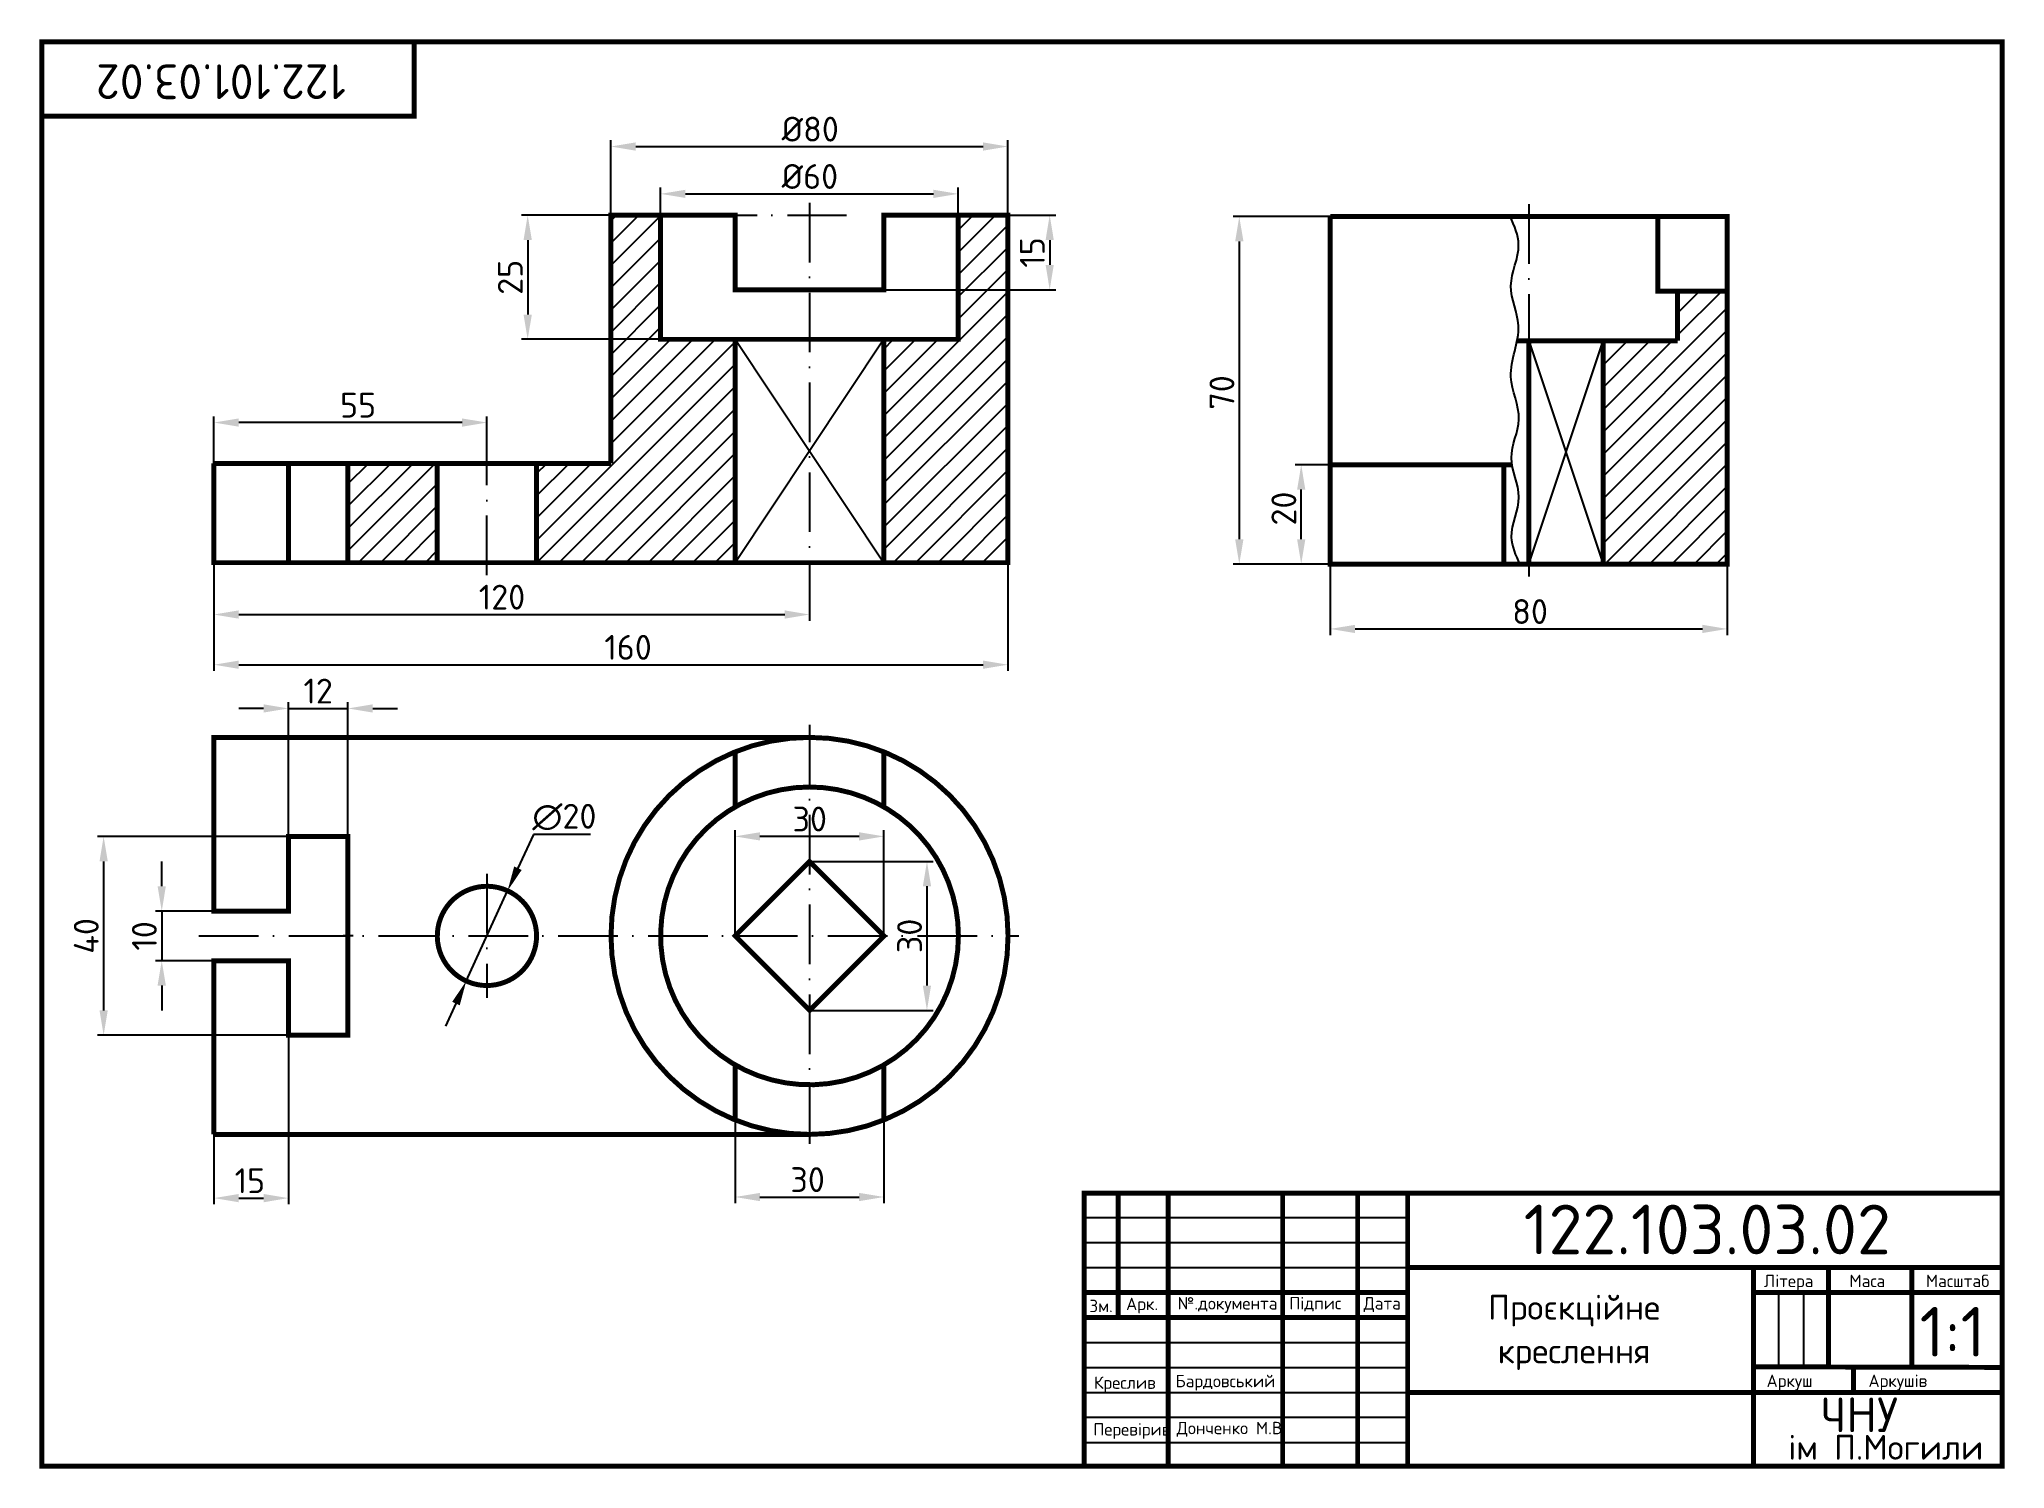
# Model space of a CAD drawing. Header units: millimetres. Extents: x 20 to 416, y 4 to 292.
import ezdxf
from ezdxf.enums import TextEntityAlignment as Align

# ---------------------------------------------------------------- set-up
doc = ezdxf.new("R2010")
doc.units = ezdxf.units.MM
doc.header["$PDMODE"] = 34
doc.header["$PDSIZE"] = -3
doc.linetypes.add('ACAD_ISO10W100', pattern=[18, 12, -3, 0, -3])
for name, color, linetype in [('Dim', 5, 'Continuous'), ('Kontur', 7, 'Continuous'), ('Osy', 1, 'ACAD_ISO10W100')]:
    doc.layers.add(name, color=color, linetype=linetype)
doc.styles.get("Standard").update_dxf_attribs({"font": 'isocpeur.ttf'})
doc.dimstyles.new('ESKD', dxfattribs={"dimtxt": 5, "dimasz": 5, "dimexe": 1.25, "dimexo": 0, "dimgap": 1, "dimtad": 1, "dimtoh": 1, "dimdec": 1, "dimtxsty": 'Standard', "dimcen": 2.5, "dimclrd": 256, "dimclre": 256, "dimclrt": 256, "dimadec": 0, "dimazin": 0, "dimtfac": 1, "dimtdec": 1, "dimtmove": 0, "dimatfit": 3, "dimfxl": 1, "dimarcsym": 0})

# ---------------------------------------------------------------- blocks, each defined once
blk = doc.blocks.new('*D1')
at = {"layer": 'Defpoints', "color": 0, "transparency": 16777216}
for p in [(54.69, 187.05), (174.69, 187.05), (174.69, 176.6)]:
    blk.add_point(p, dxfattribs=at)
at = {"layer": 'Dim', "lineweight": -2, "transparency": 16777216}
for p, q in [((54.69, 187.05), (54.69, 175.35)), ((174.69, 187.05), (174.69, 175.35)), ((59.69, 176.6), (169.69, 176.6))]:
    blk.add_line(p, q, dxfattribs=at)
at = {"layer": 'Dim', "transparency": 16777216}
for points in [[(59.69, 177.44), (59.69, 175.77), (54.69, 176.6)], [(169.69, 177.44), (169.69, 175.77), (174.69, 176.6)]]:
    blk.add_solid(points, dxfattribs=at)
at = {"layer": 'Dim', "transparency": 16777216, "insert": (112.73, 180.1), "char_height": 5, "attachment_point": 5}
blk.add_mtext('120', dxfattribs=at)
blk = doc.blocks.new('*D2')
at = {"layer": 'Defpoints', "color": 0, "transparency": 16777216}
for p in [(54.69, 116.85), (44.17, 106.85), (54.69, 106.85)]:
    blk.add_point(p, dxfattribs=at)
at = {"layer": 'Dim', "lineweight": -2, "transparency": 16777216}
for p, q in [((44.17, 121.85), (44.17, 126.85)), ((54.69, 116.85), (42.92, 116.85)), ((44.17, 116.85), (44.17, 106.85)), ((54.69, 106.85), (42.92, 106.85)), ((44.17, 101.85), (44.17, 96.85))]:
    blk.add_line(p, q, dxfattribs=at)
at = {"layer": 'Dim', "transparency": 16777216}
for points in [[(43.33, 121.85), (45, 121.85), (44.17, 116.85)], [(43.33, 101.85), (45, 101.85), (44.17, 106.85)]]:
    blk.add_solid(points, dxfattribs=at)
at = {"layer": 'Dim', "transparency": 16777216, "insert": (40.67, 111.85), "char_height": 5, "attachment_point": 5, "rotation": 90}
blk.add_mtext('10', dxfattribs=at)
blk = doc.blocks.new('*D3')
at = {"layer": 'Defpoints', "color": 0, "transparency": 16777216}
for p in [(75.69, 131.85), (32.46, 91.85), (75.69, 91.85)]:
    blk.add_point(p, dxfattribs=at)
at = {"layer": 'Dim', "lineweight": -2, "transparency": 16777216}
for p, q in [((75.69, 131.85), (31.21, 131.85)), ((32.46, 126.85), (32.46, 96.85)), ((75.69, 91.85), (31.21, 91.85))]:
    blk.add_line(p, q, dxfattribs=at)
at = {"layer": 'Dim', "transparency": 16777216}
for points in [[(31.63, 126.85), (33.3, 126.85), (32.46, 131.85)], [(31.63, 96.85), (33.3, 96.85), (32.46, 91.85)]]:
    blk.add_solid(points, dxfattribs=at)
at = {"layer": 'Dim', "transparency": 16777216, "insert": (28.96, 111.85), "char_height": 5, "attachment_point": 5, "rotation": 90}
blk.add_mtext('40', dxfattribs=at)
blk = doc.blocks.new('*D4')
at = {"layer": 'Defpoints', "color": 0, "transparency": 16777216}
for p in [(159.69, 131.9), (159.69, 111.85), (189.69, 111.85)]:
    blk.add_point(p, dxfattribs=at)
at = {"layer": 'Dim', "lineweight": -2, "transparency": 16777216}
for p, q in [((159.69, 111.85), (159.69, 133.15)), ((184.69, 131.9), (164.69, 131.9)), ((189.69, 111.85), (189.69, 133.15))]:
    blk.add_line(p, q, dxfattribs=at)
at = {"layer": 'Dim', "transparency": 16777216}
for points in [[(164.69, 132.73), (164.69, 131.07), (159.69, 131.9)], [(184.69, 132.73), (184.69, 131.07), (189.69, 131.9)]]:
    blk.add_solid(points, dxfattribs=at)
at = {"layer": 'Dim', "transparency": 16777216, "insert": (174.73, 135.4), "char_height": 5, "attachment_point": 5}
blk.add_mtext('30', dxfattribs=at)
blk = doc.blocks.new('*D5')
at = {"layer": 'Defpoints', "color": 0, "transparency": 16777216}
for p in [(174.69, 126.85), (174.69, 96.85), (198.35, 96.85)]:
    blk.add_point(p, dxfattribs=at)
at = {"layer": 'Dim', "lineweight": -2, "transparency": 16777216}
for p, q in [((174.69, 126.85), (199.6, 126.85)), ((198.35, 121.85), (198.35, 101.85)), ((174.69, 96.85), (199.6, 96.85))]:
    blk.add_line(p, q, dxfattribs=at)
at = {"layer": 'Dim', "transparency": 16777216}
for points in [[(197.52, 121.85), (199.18, 121.85), (198.35, 126.85)], [(197.52, 101.85), (199.18, 101.85), (198.35, 96.85)]]:
    blk.add_solid(points, dxfattribs=at)
at = {"layer": 'Dim', "transparency": 16777216, "insert": (194.85, 111.85), "char_height": 5, "attachment_point": 5, "rotation": 90}
blk.add_mtext('30', dxfattribs=at)
blk = doc.blocks.new('*D6')
at = {"layer": 'Defpoints', "color": 0, "transparency": 16777216}
for p in [(279.6, 186.77), (359.6, 186.77), (359.6, 173.7)]:
    blk.add_point(p, dxfattribs=at)
at = {"layer": 'Dim', "lineweight": -2, "transparency": 16777216}
for p, q in [((279.6, 186.77), (279.6, 172.45)), ((359.6, 186.77), (359.6, 172.45)), ((284.6, 173.7), (354.6, 173.7))]:
    blk.add_line(p, q, dxfattribs=at)
at = {"layer": 'Dim', "transparency": 16777216}
for points in [[(284.6, 174.53), (284.6, 172.87), (279.6, 173.7)], [(354.6, 174.53), (354.6, 172.87), (359.6, 173.7)]]:
    blk.add_solid(points, dxfattribs=at)
at = {"layer": 'Dim', "transparency": 16777216, "insert": (319.87, 177.2), "char_height": 5, "attachment_point": 5}
blk.add_mtext('80', dxfattribs=at)
blk = doc.blocks.new('*D7')
at = {"layer": 'Defpoints', "color": 0, "transparency": 16777216}
for p in [(54.69, 215.28), (54.69, 207.05), (109.69, 207.05)]:
    blk.add_point(p, dxfattribs=at)
at = {"layer": 'Dim', "lineweight": -2, "transparency": 16777216}
for p, q in [((54.69, 207.05), (54.69, 216.53)), ((104.69, 215.28), (59.69, 215.28)), ((109.69, 207.05), (109.69, 216.53))]:
    blk.add_line(p, q, dxfattribs=at)
at = {"layer": 'Dim', "transparency": 16777216}
for points in [[(59.69, 216.11), (59.69, 214.45), (54.69, 215.28)], [(104.69, 216.11), (104.69, 214.45), (109.69, 215.28)]]:
    blk.add_solid(points, dxfattribs=at)
at = {"layer": 'Dim', "transparency": 16777216, "insert": (83.73, 218.78), "char_height": 5, "attachment_point": 5}
blk.add_mtext('55', dxfattribs=at)
blk = doc.blocks.new('*D8')
at = {"layer": 'Defpoints', "color": 0, "transparency": 16777216}
for p in [(144.69, 257.05), (117.9, 232.05), (144.69, 232.05)]:
    blk.add_point(p, dxfattribs=at)
at = {"layer": 'Dim', "lineweight": -2, "transparency": 16777216}
for p, q in [((144.69, 257.05), (116.65, 257.05)), ((117.9, 252.05), (117.9, 237.05)), ((144.69, 232.05), (116.65, 232.05))]:
    blk.add_line(p, q, dxfattribs=at)
at = {"layer": 'Dim', "transparency": 16777216}
for points in [[(117.07, 252.05), (118.74, 252.05), (117.9, 257.05)], [(117.07, 237.05), (118.74, 237.05), (117.9, 232.05)]]:
    blk.add_solid(points, dxfattribs=at)
at = {"layer": 'Dim', "transparency": 16777216, "insert": (114.4, 244.55), "char_height": 5, "attachment_point": 5, "rotation": 90}
blk.add_mtext('25', dxfattribs=at)
blk = doc.blocks.new('*D9')
at = {"layer": 'Defpoints', "color": 0, "transparency": 16777216}
for p in [(189.69, 257.05), (189.69, 242.05), (223.08, 242.05)]:
    blk.add_point(p, dxfattribs=at)
at = {"layer": 'Dim', "lineweight": -2, "transparency": 16777216}
for p, q in [((189.69, 257.05), (224.33, 257.05)), ((223.08, 252.05), (223.08, 247.05)), ((189.69, 242.05), (224.33, 242.05))]:
    blk.add_line(p, q, dxfattribs=at)
at = {"layer": 'Dim', "transparency": 16777216}
for points in [[(222.25, 252.05), (223.91, 252.05), (223.08, 257.05)], [(222.25, 247.05), (223.91, 247.05), (223.08, 242.05)]]:
    blk.add_solid(points, dxfattribs=at)
at = {"layer": 'Dim', "transparency": 16777216, "insert": (219.58, 249.55), "char_height": 5, "attachment_point": 5, "rotation": 90}
blk.add_mtext('15', dxfattribs=at)
blk = doc.blocks.new('*D10')
at = {"layer": 'Defpoints', "color": 0, "transparency": 16777216}
for p in [(279.6, 256.77), (261.28, 186.77), (279.6, 186.77)]:
    blk.add_point(p, dxfattribs=at)
at = {"layer": 'Dim', "lineweight": -2, "transparency": 16777216}
for p, q in [((279.6, 256.77), (260.03, 256.77)), ((261.28, 251.77), (261.28, 191.77)), ((279.6, 186.77), (260.03, 186.77))]:
    blk.add_line(p, q, dxfattribs=at)
at = {"layer": 'Dim', "transparency": 16777216}
for points in [[(260.45, 251.77), (262.12, 251.77), (261.28, 256.77)], [(260.45, 191.77), (262.12, 191.77), (261.28, 186.77)]]:
    blk.add_solid(points, dxfattribs=at)
at = {"layer": 'Dim', "transparency": 16777216, "insert": (257.78, 221.35), "char_height": 5, "attachment_point": 5, "rotation": 90}
blk.add_mtext('70', dxfattribs=at)
blk = doc.blocks.new('*D13')
at = {"layer": 'Defpoints', "color": 0, "transparency": 16777216}
for p in [(81.69, 157.68), (69.69, 131.85), (81.69, 131.85)]:
    blk.add_point(p, dxfattribs=at)
at = {"layer": 'Dim', "lineweight": -2, "transparency": 16777216}
for p, q in [((69.69, 131.85), (69.69, 158.93)), ((81.69, 131.85), (81.69, 158.93)), ((64.69, 157.68), (59.69, 157.68)), ((69.69, 157.68), (81.69, 157.68)), ((86.69, 157.68), (91.69, 157.68))]:
    blk.add_line(p, q, dxfattribs=at)
at = {"layer": 'Dim', "transparency": 16777216}
for points in [[(64.69, 158.51), (64.69, 156.85), (69.69, 157.68)], [(86.69, 158.51), (86.69, 156.85), (81.69, 157.68)]]:
    blk.add_solid(points, dxfattribs=at)
at = {"layer": 'Dim', "transparency": 16777216, "insert": (75.69, 161.18), "char_height": 5, "attachment_point": 5}
blk.add_mtext('12', dxfattribs=at)
blk = doc.blocks.new('*D14')
at = {"layer": 'Defpoints', "color": 0, "transparency": 16777216}
for p in [(113.85, 120.94), (105.53, 102.76)]:
    blk.add_point(p, dxfattribs=at)
at = {"layer": 'Dim', "lineweight": -2, "transparency": 16777216}
for p, q in [((119.04, 132.29), (115.93, 125.49)), ((130.54, 132.29), (119.04, 132.29)), ((105.53, 102.76), (113.85, 120.94)), ((103.45, 98.21), (101.37, 93.66))]:
    blk.add_line(p, q, dxfattribs=at)
at = {"layer": 'Dim', "transparency": 16777216}
for points in [[(115.18, 125.84), (116.69, 125.14), (113.85, 120.94)], [(102.69, 98.56), (104.21, 97.86), (105.53, 102.76)]]:
    blk.add_solid(points, dxfattribs=at)
at = {"layer": 'Dim', "transparency": 16777216, "insert": (125.29, 135.79), "char_height": 5, "attachment_point": 5}
blk.add_mtext('∅20', dxfattribs=at)
blk = doc.blocks.new('*D15')
at = {"layer": 'Defpoints', "color": 0, "transparency": 16777216}
for p in [(69.69, 91.85), (54.69, 71.85), (69.69, 59.02)]:
    blk.add_point(p, dxfattribs=at)
at = {"layer": 'Dim', "lineweight": -2, "transparency": 16777216}
for p, q in [((69.69, 91.85), (69.69, 57.77)), ((54.69, 71.85), (54.69, 57.77)), ((59.69, 59.02), (64.69, 59.02))]:
    blk.add_line(p, q, dxfattribs=at)
at = {"layer": 'Dim', "transparency": 16777216}
for points in [[(59.69, 59.85), (59.69, 58.18), (54.69, 59.02)], [(64.69, 59.85), (64.69, 58.18), (69.69, 59.02)]]:
    blk.add_solid(points, dxfattribs=at)
at = {"layer": 'Dim', "transparency": 16777216, "insert": (61.93, 62.52), "char_height": 5, "attachment_point": 5}
blk.add_mtext('15', dxfattribs=at)
blk = doc.blocks.new('*D16')
at = {"layer": 'Defpoints', "color": 0, "transparency": 16777216}
for p in [(54.69, 187.05), (214.66, 187.05), (214.66, 166.49)]:
    blk.add_point(p, dxfattribs=at)
at = {"layer": 'Dim', "lineweight": -2, "transparency": 16777216}
for p, q in [((54.69, 187.05), (54.69, 165.24)), ((214.66, 187.05), (214.66, 165.24)), ((59.69, 166.49), (209.66, 166.49))]:
    blk.add_line(p, q, dxfattribs=at)
at = {"layer": 'Dim', "transparency": 16777216}
for points in [[(59.69, 167.32), (59.69, 165.66), (54.69, 166.49)], [(209.66, 167.32), (209.66, 165.66), (214.66, 166.49)]]:
    blk.add_solid(points, dxfattribs=at)
at = {"layer": 'Dim', "transparency": 16777216, "insert": (138.13, 169.99), "char_height": 5, "attachment_point": 5}
blk.add_mtext('160', dxfattribs=at)
blk = doc.blocks.new('*D17')
at = {"layer": 'Defpoints', "color": 0, "transparency": 16777216}
for p in [(214.66, 270.9), (134.66, 257.05), (214.66, 257.05)]:
    blk.add_point(p, dxfattribs=at)
at = {"layer": 'Dim', "lineweight": -2, "transparency": 16777216}
for p, q in [((134.66, 257.05), (134.66, 272.15)), ((139.66, 270.9), (209.66, 270.9)), ((214.66, 257.05), (214.66, 272.15))]:
    blk.add_line(p, q, dxfattribs=at)
at = {"layer": 'Dim', "transparency": 16777216}
for points in [[(139.66, 271.73), (139.66, 270.06), (134.66, 270.9)], [(209.66, 271.73), (209.66, 270.06), (214.66, 270.9)]]:
    blk.add_solid(points, dxfattribs=at)
at = {"layer": 'Dim', "transparency": 16777216, "insert": (174.83, 274.4), "char_height": 5, "attachment_point": 5}
blk.add_mtext('%%C80', dxfattribs=at)
blk = doc.blocks.new('*D18')
at = {"layer": 'Defpoints', "color": 0, "transparency": 16777216}
for p in [(204.66, 261.36), (144.69, 257.05), (204.66, 257.05)]:
    blk.add_point(p, dxfattribs=at)
at = {"layer": 'Dim', "lineweight": -2, "transparency": 16777216}
for p, q in [((144.69, 257.05), (144.69, 262.61)), ((149.69, 261.36), (199.66, 261.36)), ((204.66, 257.05), (204.66, 262.61))]:
    blk.add_line(p, q, dxfattribs=at)
at = {"layer": 'Dim', "transparency": 16777216}
for points in [[(149.69, 262.19), (149.69, 260.53), (144.69, 261.36)], [(199.66, 262.19), (199.66, 260.53), (204.66, 261.36)]]:
    blk.add_solid(points, dxfattribs=at)
at = {"layer": 'Dim', "transparency": 16777216, "insert": (174.76, 264.86), "char_height": 5, "attachment_point": 5}
blk.add_mtext('%%C60', dxfattribs=at)
blk = doc.blocks.new('*D19')
at = {"layer": 'Defpoints', "color": 0, "transparency": 16777216}
for p in [(159.69, 74.77), (189.69, 74.77), (189.69, 59.24)]:
    blk.add_point(p, dxfattribs=at)
at = {"layer": 'Dim', "lineweight": -2, "transparency": 16777216}
for p, q in [((159.69, 74.77), (159.69, 57.99)), ((189.69, 74.77), (189.69, 57.99)), ((164.69, 59.24), (184.69, 59.24))]:
    blk.add_line(p, q, dxfattribs=at)
at = {"layer": 'Dim', "transparency": 16777216}
for points in [[(164.69, 60.07), (164.69, 58.41), (159.69, 59.24)], [(184.69, 60.07), (184.69, 58.41), (189.69, 59.24)]]:
    blk.add_solid(points, dxfattribs=at)
at = {"layer": 'Dim', "transparency": 16777216, "insert": (174.31, 62.74), "char_height": 5, "attachment_point": 5}
blk.add_mtext('30', dxfattribs=at)
blk = doc.blocks.new('*D21')
at = {"layer": 'Defpoints', "color": 0, "transparency": 16777216}
for p in [(273.76, 206.77), (279.6, 206.77), (279.6, 186.77)]:
    blk.add_point(p, dxfattribs=at)
at = {"layer": 'Dim', "lineweight": -2, "transparency": 16777216}
for p, q in [((279.6, 206.77), (272.51, 206.77)), ((273.76, 191.77), (273.76, 201.77)), ((279.6, 186.77), (272.51, 186.77))]:
    blk.add_line(p, q, dxfattribs=at)
at = {"layer": 'Dim', "transparency": 16777216}
for points in [[(272.93, 201.77), (274.59, 201.77), (273.76, 206.77)], [(272.93, 191.77), (274.59, 191.77), (273.76, 186.77)]]:
    blk.add_solid(points, dxfattribs=at)
at = {"layer": 'Dim', "transparency": 16777216, "insert": (270.26, 197.95), "char_height": 5, "attachment_point": 5, "rotation": 90}
blk.add_mtext('20', dxfattribs=at)

msp = doc.modelspace()

# ---------------------------------------------------------------- hatches: boundary and pattern name
at = {"layer": 'Kontur'}
h = msp.add_hatch(dxfattribs=at)
h.set_pattern_fill('ANSI31', color=256)
h.paths.add_polyline_path([(159.69, 232.05), (144.69, 232.05), (144.69, 257.05), (134.66, 257.05), (134.66, 207.05), (119.69, 207.05), (119.69, 187.05), (159.69, 187.05)])
h.paths.add_polyline_path([(214.66, 242.05), (214.66, 257.05), (204.66, 257.05), (204.66, 232.05), (189.69, 232.05), (189.69, 187.05), (214.66, 187.05)])
h = msp.add_hatch(dxfattribs=at)
h.set_pattern_fill('ANSI31', color=256)
h.paths.add_polyline_path([(359.6, 241.77), (349.6, 241.77), (349.6, 231.77), (334.6, 231.77), (334.6, 186.77), (359.6, 186.77)])
h = msp.add_hatch(dxfattribs=at)
h.set_pattern_fill('ANSI31', color=256)
h.paths.add_polyline_path([(99.69, 207.05), (81.69, 207.05), (81.69, 187.05), (99.69, 187.05)])

# ---------------------------------------------------------------- linework, layer by layer
for p, q in [((159.69, 232.05), (189.69, 187.05)), ((189.69, 232.05), (159.69, 187.05)), ((319.6, 231.77), (334.6, 186.77)), ((319.6, 186.77), (334.6, 231.77)), ((236.86, 60), (236.86, 34.98)), ((246.94, 60), (246.94, 5)), ((270.02, 60), (270.02, 5)), ((285.13, 60), (285.13, 5)), ((295.21, 60), (295.21, 5)), ((230, 55.12), (295.21, 55.12)), ((230, 50.09), (295.21, 50.09)), ((230, 45.05), (295.21, 45.05)), ((415, 45.05), (295.21, 45.05)), ((364.88, 45.05), (364.88, 5)), ((379.99, 45.05), (379.99, 24.91)), ((396.78, 45.05), (396.78, 24.91)), ((230, 40.02), (295.21, 40.02)), ((415, 40.02), (364.88, 40.02)), ((369.92, 40.02), (369.92, 24.91)), ((374.96, 40.02), (374.96, 24.91)), ((230, 34.98), (295.21, 34.98)), ((230, 29.95), (295.21, 29.95)), ((230, 24.91), (295.21, 24.91)), ((415, 24.91), (364.88, 24.91)), ((385.03, 19.88), (385.03, 24.91)), ((396.78, 24.91), (396.78, 24.91)), ((230, 19.88), (295.21, 19.88)), ((415, 19.88), (295.21, 19.88)), ((230, 14.85), (295.21, 14.85)), ((230, 9.81), (295.21, 9.81))]:
    msp.add_line(p, q, dxfattribs=at)
at = {"layer": 'Kontur', "const_width": 1}
for points in [[(20, 5), (415, 5), (415, 292), (20, 292)], [(20, 277), (95, 277), (95, 292), (20, 292)]]:
    msp.add_lwpolyline(points, close=True, dxfattribs=at)
for points in [[(134.66, 257.05), (134.66, 207.05)], [(214.66, 227.05), (214.66, 257.05), (189.69, 257.05), (189.69, 242.05), (159.69, 242.05), (159.69, 257.05), (134.66, 257.05), (134.66, 242.05)], [(134.66, 257.05), (144.69, 257.05), (144.69, 232.05), (159.69, 232.05), (189.69, 232.05)], [(214.66, 257.05), (204.66, 257.05), (204.66, 232.05), (189.69, 232.05)], [(279.6, 256.77), (279.6, 186.77), (314.6, 186.77), (314.6, 206.77), (279.6, 206.77)], [(324.6, 186.77), (359.6, 186.77), (359.6, 256.77), (279.6, 256.77)], [(319.6, 256.77), (345.6, 256.77)], [(359.6, 256.77), (333.6, 256.77)], [(359.6, 256.77), (345.6, 256.77)], [(359.6, 256.77), (345.6, 256.77), (345.6, 241.77), (359.6, 241.77)], [(359.6, 256.77), (359.6, 241.77)], [(214.66, 242.05), (214.66, 187.05), (174.69, 187.05)], [(359.6, 241.77), (349.6, 241.77), (349.6, 231.77)], [(159.69, 232.05), (189.69, 232.05)], [(159.69, 232.05), (159.69, 187.05)], [(189.69, 232.05), (189.69, 187.05)], [(319.6, 231.77), (317.33, 231.77)], [(349.6, 231.77), (334.6, 231.77), (319.6, 231.77)], [(319.6, 231.77), (319.6, 186.77)], [(334.6, 231.77), (334.6, 186.77)], [(54.69, 207.05), (54.69, 187.05), (174.63, 187.05)], [(54.69, 207.05), (134.66, 207.05)], [(54.69, 207.05), (69.69, 207.05), (69.69, 187.05)], [(69.69, 207.05), (81.69, 207.05), (81.69, 187.05)], [(99.69, 207.05), (99.69, 187.05), (119.69, 187.05), (119.69, 207.05)], [(314.6, 206.77), (316.24, 206.77)], [(279.6, 186.77), (317.84, 186.77)], [(314.6, 186.77), (294.6, 186.77)], [(314.6, 186.77), (319.6, 186.77)], [(324.6, 186.77), (319.6, 186.77)], [(324.6, 186.77), (344.6, 186.77)], [(159.69, 148.93), (159.69, 137.83)], [(189.69, 148.93), (189.69, 137.83)], [(189.69, 111.85), (174.69, 126.85), (159.69, 111.85), (174.69, 96.85), (189.69, 111.85)], [(159.69, 74.77), (159.69, 85.87)], [(189.69, 74.77), (189.69, 85.87)], [(174.69, 71.85), (54.69, 71.85)], [(415, 5), (415, 60), (230, 60), (230, 5)], [(236.86, 34.98), (236.86, 60)], [(246.94, 5), (246.94, 60)], [(270.02, 5), (270.02, 60)], [(285.13, 5), (285.13, 60)], [(295.21, 5), (295.21, 60)], [(295.21, 45.05), (415, 45.05)], [(364.88, 5), (364.88, 45.05)], [(379.99, 24.91), (379.99, 45.05)], [(396.78, 24.95), (396.78, 45.05)], [(230, 40.02), (295.21, 40.02)], [(415, 40.02), (364.88, 40.02)], [(230, 34.98), (295.21, 34.98)], [(364.88, 25.03), (415, 24.91)], [(385.03, 19.88), (385.03, 24.91)], [(295.21, 19.88), (415, 19.88)]]:
    msp.add_lwpolyline(points, dxfattribs=at)
for points in [[(174.63, 187.05, 0.000366), (174.69, 187.05, 0.000366)], [(54.69, 71.85), (54.69, 106.85), (69.69, 106.85), (69.69, 91.85), (81.69, 91.85), (81.69, 131.85), (69.69, 131.85), (69.69, 116.85), (54.69, 116.85), (54.69, 151.85), (174.69, 151.85, -1), (174.69, 71.85, -1), (174.69, 151.85, -1.030178)], [(174.69, 141.85, 2.414214), (204.69, 111.85, 0.414214), (174.69, 141.85, 2.182364)], [(109.69, 101.85, -2.414214), (119.69, 111.85, -0.414214), (109.69, 101.85, -0.567274)]]:
    msp.add_lwpolyline(points, format="xyb", dxfattribs=at)
at = {"layer": 'Kontur', "end_tangent": (1, 0)}
msp.add_spline([(317.84, 186.77), (316.16, 192.17), (317.62, 200.28), (316.11, 208.16), (317.62, 215.92), (316.02, 224.49), (317.53, 234.82), (316.02, 242.81), (317.57, 251.12), (315.89, 256.77)], degree=3, dxfattribs=at)
at = {"layer": 'Osy'}
for p, q in [((174.66, 259.55), (174.69, 184.55)), ((319.6, 259.27), (319.6, 184.27)), ((152.12, 257.05), (182.12, 257.05)), ((152.12, 257.05), (182.12, 257.05)), ((109.69, 184.55), (109.69, 209.55)), ((174.69, 154.35), (174.69, 69.35)), ((109.69, 124.35), (109.69, 99.35)), ((51.67, 111.85), (216.89, 111.85)), ((82.74, 111.85), (80.74, 111.85))]:
    msp.add_line(p, q, dxfattribs=at)

# ---------------------------------------------------------------- texts
at = {"layer": 'Kontur'}
msp.add_text('122.101.03.02', height=7, rotation=180, dxfattribs=at).set_placement((81.3, 287.46))
for s, height, p in [('122.103.03.02', 10, (318.58, 47.7)), ('Зм.', 2.5, (231.08, 36.04)), ('Арк.', 2.5, (238.47, 36.45)), ('№.документа', 2.5, (248.85, 36.57)), ('Підпис', 2.5, (271.36, 36.6)), ('Дата', 2.5, (286.32, 36.57)), ('1:1', 10, (398.36, 27.09)), ('Креслив', 2.5, (232, 20.59)), ('Бардовський', 2.5, (248.42, 20.91)), ('Аркушів', 2.5, (388.05, 20.96)), ('ЧНУ', 7, (378.44, 11.86)), ('Перевірив', 2.5, (231.87, 11.18)), ('Донченко М.В.', 2.5, (248.67, 11.44)), ('ім П.Могили', 5, (371.9, 6.31))]:
    msp.add_text(s, height=height, dxfattribs=at).set_placement(p)
for s, height, p in [('Літера', 2.5, (371.97, 41.08)), ('Маса', 2.5, (387.83, 41.08)), ('Масштаб', 2.5, (406.01, 41.08)), ('Проєкційне', 5, (328.75, 34.52)), ('креслення', 5, (328.75, 25.73)), ('Аркуш', 2.5, (372.17, 20.96))]:
    msp.add_text(s, height=height, dxfattribs=at).set_placement(p, align=Align.CENTER)

# ---------------------------------------------------------------- dimensions: what is measured, and where the dimension line sits
at = {"layer": 'Dim'}
for base, p1, p2, picture, middle in [((214.66, 270.9), (134.66, 257.05), (214.66, 257.05), '*D17', (174.83, 270.9)), ((204.66, 261.36), (144.69, 257.05), (204.66, 257.05), '*D18', (174.76, 261.36))]:
    dim = msp.add_linear_dim(base=base, p1=p1, p2=p2, text='%%C<>', dimstyle='ESKD', dxfattribs=at)
    dim.commit()
    dim.dimension.update_dxf_attribs({"geometry": picture, "text_midpoint": middle, "dimtype": 160})
for base, p1, p2, angle, picture, middle in [((117.9, 232.05), (144.69, 257.05), (144.69, 232.05), 90, '*D8', (117.9, 244.55)), ((261.28, 186.77), (279.6, 256.77), (279.6, 186.77), 90, '*D10', (261.28, 221.35)), ((273.76, 206.77), (279.6, 186.77), (279.6, 206.77), 90, '*D21', (273.76, 197.95)), ((32.46, 91.85), (75.69, 131.85), (75.69, 91.85), 270, '*D3', (32.46, 111.85)), ((198.35, 96.85), (174.69, 126.85), (174.69, 96.85), 270, '*D5', (198.35, 111.85))]:
    dim = msp.add_linear_dim(base=base, p1=p1, p2=p2, angle=angle, dimstyle='ESKD', dxfattribs=at)
    dim.commit()
    dim.dimension.update_dxf_attribs({"geometry": picture, "text_midpoint": middle, "dimtype": 160})
for base, p1, p2, angle, picture, middle in [((223.08, 242.05), (189.69, 257.05), (189.69, 242.05), 90, '*D9', (223.08, 249.55)), ((44.17, 106.85), (54.69, 116.85), (54.69, 106.85), 270, '*D2', (44.17, 111.85))]:
    dim = msp.add_linear_dim(base=base, p1=p1, p2=p2, angle=angle, dimstyle='ESKD', override={"dimtad": 3}, dxfattribs=at)
    dim.commit()
    dim.dimension.update_dxf_attribs({"geometry": picture, "text_midpoint": middle, "dimtype": 160})
for base, p1, p2, picture, middle in [((54.69, 215.28), (109.69, 207.05), (54.69, 207.05), '*D7', (83.73, 215.28)), ((174.69, 176.6), (54.69, 187.05), (174.69, 187.05), '*D1', (112.73, 176.6)), ((214.66, 166.49), (54.69, 187.05), (214.66, 187.05), '*D16', (138.13, 166.49)), ((359.6, 173.7), (279.6, 186.77), (359.6, 186.77), '*D6', (319.87, 173.7)), ((159.69, 131.9), (189.69, 111.85), (159.69, 111.85), '*D4', (174.73, 131.9)), ((69.69, 59.02), (54.69, 71.85), (69.69, 91.85), '*D15', (61.93, 59.02)), ((189.69, 59.24), (159.69, 74.77), (189.69, 74.77), '*D19', (174.31, 59.24))]:
    dim = msp.add_linear_dim(base=base, p1=p1, p2=p2, dimstyle='ESKD', dxfattribs=at)
    dim.commit()
    dim.dimension.update_dxf_attribs({"geometry": picture, "text_midpoint": middle, "dimtype": 160})
dim = msp.add_linear_dim(base=(81.69, 157.68), p1=(69.69, 131.85), p2=(81.69, 131.85), dimstyle='ESKD', dxfattribs=at)
dim.commit()
dim.dimension.update_dxf_attribs({"geometry": '*D13', "text_midpoint": (75.69, 161.18)})
dim = msp.add_diameter_dim_2p(p1=(105.53, 102.76), p2=(113.85, 120.94), dimstyle='ESKD', dxfattribs=at)
dim.commit()
dim.dimension.update_dxf_attribs({"geometry": '*D14', "text_midpoint": (125.29, 132.29), "dimtype": 163})

doc.saveas('drawing.dxf')
